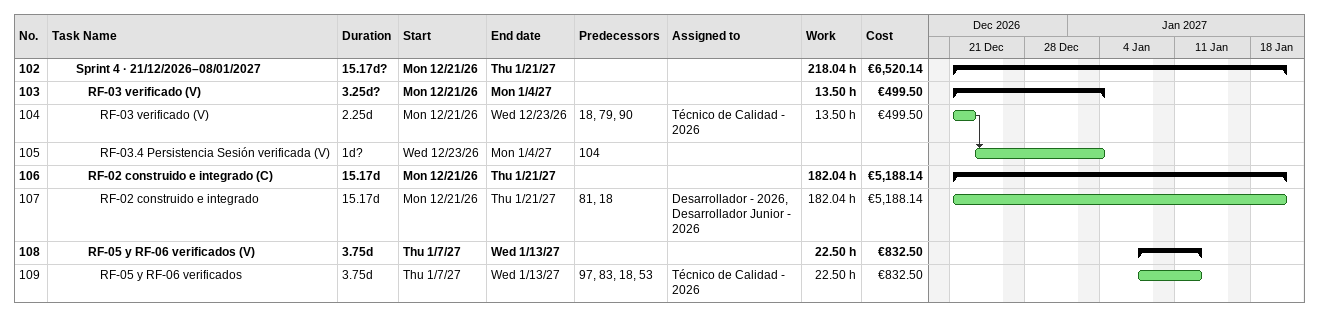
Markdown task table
| ID | Level | Task | Duration | Start | Finish | Predecessors | Resources | Work (h) | Cost (€) |
|---|---|---|---|---|---|---|---|---|---|
| 102 | 3 | **Sprint 4 · 21/12/2026–08/01/2027** | 15.17d? | 2026-12-21 | 2027-01-21 |  |  | 218.04 | 6520.14 |
| 103 | 4 | **RF-03 verificado (V)** | 3.25d? | 2026-12-21 | 2027-01-04 |  |  | 13.50 | 499.50 |
| 104 | 5 | RF-03 verificado (V) | 2.25d | 2026-12-21 | 2026-12-23 | 18, 79, 90 | Técnico de Calidad - 2026 | 13.50 | 499.50 |
| 105 | 5 | RF-03.4 Persistencia Sesión verificada (V) | 1d? | 2026-12-23 | 2027-01-04 | 104 |  |  |  |
| 106 | 4 | **RF-02 construido e integrado (C)** | 15.17d | 2026-12-21 | 2027-01-21 |  |  | 182.04 | 5188.14 |
| 107 | 5 | RF-02 construido e integrado | 15.17d | 2026-12-21 | 2027-01-21 | 81, 18 | Desarrollador - 2026, Desarrollador Junior - 2026 | 182.04 | 5188.14 |
| 108 | 4 | **RF-05 y RF-06 verificados (V)** | 3.75d | 2027-01-07 | 2027-01-13 |  |  | 22.50 | 832.50 |
| 109 | 5 | RF-05 y RF-06 verificados | 3.75d | 2027-01-07 | 2027-01-13 | 97, 83, 18, 53 | Técnico de Calidad - 2026 | 22.50 | 832.50 |
